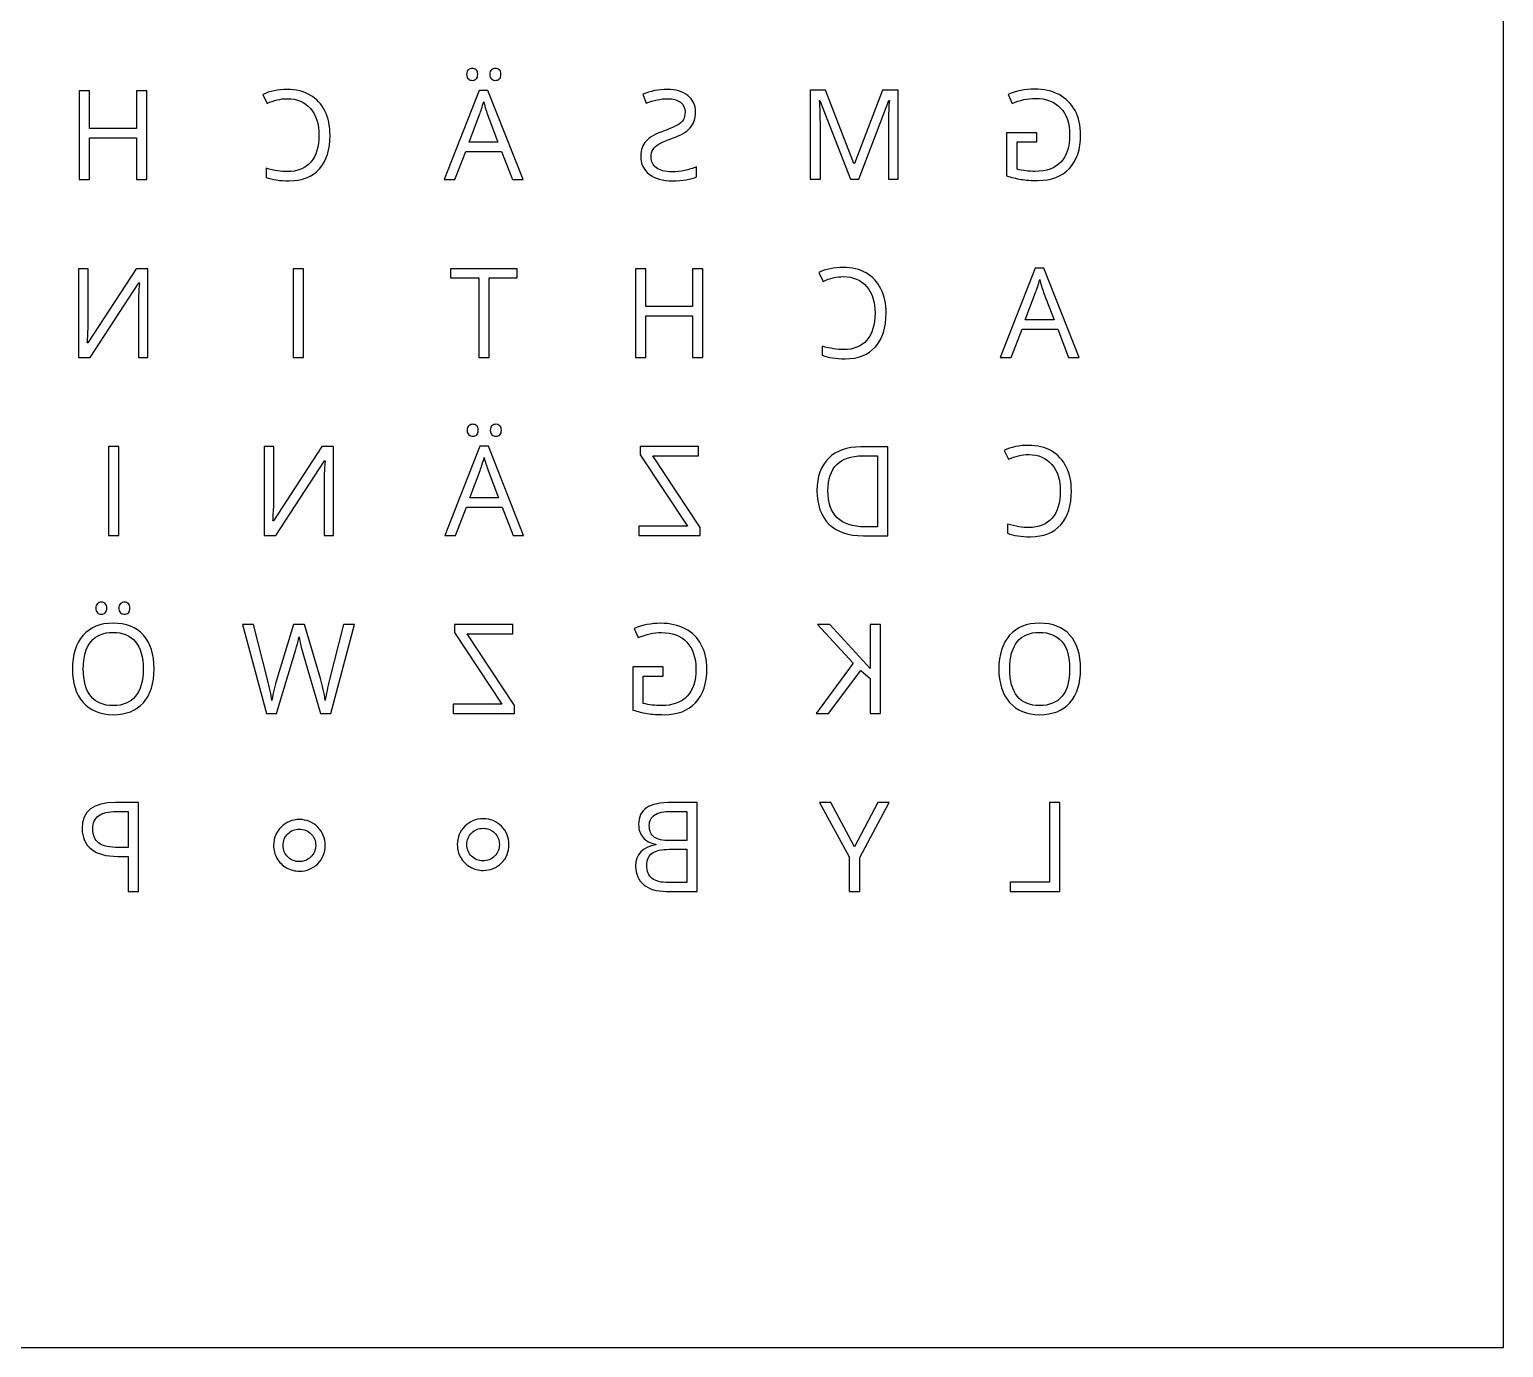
# Model space of a CAD drawing. Extents: x 0 to 709, y 0 to 709.
# Drawn here: x 333 to 708.7, y 0 to 335.9 of the extents above; entities that cross this region are included whole.
import ezdxf

# ---------------------------------------------------------------- set-up
doc = ezdxf.new("R2010")
doc.units = 0
doc.layers.get('0').update_dxf_attribs({"linetype": 'CONTINUOUS'})

msp = doc.modelspace()

# ---------------------------------------------------------------- linework, layer by layer
at = {"color": 7}
for points in [[(708.661417, 708.661417), (0, 708.661417), (0, 0), (708.661417, 0)], [(447.228232, 324.479827)], [(453.13278, 324.479827)], [(345.672233, 297.655177), (348.306803, 297.655177), (348.306803, 308.316855), (360.23988, 308.316855), (360.23988, 297.655177), (362.874458, 297.655177), (362.874458, 320.311237), (360.23988, 320.311237), (360.23988, 310.672342), (348.306803, 310.672342), (348.306803, 320.311237), (345.672233, 320.311237)], [(441.41667, 297.655177), (444.237217, 304.86111), (453.31875, 304.86111), (456.1083, 297.655177), (458.773867, 297.655177), (449.816317, 320.404215), (447.600172, 320.404215), (438.689115, 297.655177)], [(398.701245, 318.281182)], [(488.76585, 303.683362)], [(402.865425, 252.303442), (402.865425, 274.959495), (400.230855, 274.959495), (400.230855, 252.303442)], [(447.471555, 252.303442), (450.106125, 252.303442), (450.106125, 272.61951), (457.281465, 272.61951), (457.281465, 274.959495), (440.296215, 274.959495), (440.296215, 272.61951), (447.471555, 272.61951)], [(487.39743, 252.303442), (490.032008, 252.303442), (490.032008, 262.965112), (501.965078, 262.965112), (501.965078, 252.303442), (504.599655, 252.303442), (504.599655, 274.959495), (501.965078, 274.959495), (501.965078, 265.3206), (490.032008, 265.3206), (490.032008, 274.959495), (487.39743, 274.959495)], [(583.141875, 252.303442), (585.962415, 259.509367), (595.043955, 259.509367), (597.833498, 252.303442), (600.499072, 252.303442), (591.541515, 275.05248), (589.325377, 275.05248), (580.414312, 252.303442)], [(540.426443, 272.92944)], [(447.3615, 233.776327)], [(453.266055, 233.776327)], [(355.72389, 206.951677), (355.72389, 229.60773), (353.08932, 229.60773), (353.08932, 206.951677)], [(441.549937, 206.951677), (444.370485, 214.157602), (453.452017, 214.157602), (456.241567, 206.951677), (458.907142, 206.951677), (449.949585, 229.700715), (447.733447, 229.700715), (438.822382, 206.951677)], [(488.302462, 206.951677), (503.87745, 206.951677), (503.87745, 209.012722), (491.851395, 227.236747), (503.50551, 227.236747), (503.50551, 229.60773), (488.643405, 229.60773), (488.643405, 227.546677), (500.669467, 209.338155), (488.302463, 209.338155)], [(587.651647, 227.577675)], [(533.694023, 218.433232)], [(536.483565, 218.340255)], [(352.695697, 188.424532)], [(358.600253, 188.424532)], [(440.993603, 161.59989), (456.56859, 161.59989), (456.56859, 163.660942), (444.542528, 181.884967), (456.196643, 181.884967), (456.196643, 184.25595), (441.334545, 184.25595), (441.334545, 182.194897), (453.3606, 163.986375), (440.993603, 163.986375)], [(533.491312, 161.59989), (536.590815, 161.59989), (544.850977, 172.586992), (547.222095, 170.479455), (547.222095, 161.59989), (549.856672, 161.59989), (549.856672, 184.25595), (547.222095, 184.25595), (547.222095, 173.020905), (536.94726, 184.25595), (533.832262, 184.25595), (542.944792, 174.41559)], [(343.908623, 172.958917)], [(361.9632, 172.958917)], [(580.034625, 172.958917)], [(598.08921, 172.958917)], [(543.239243, 127.576132), (537.195217, 138.904162), (534.34368, 138.904162), (541.906455, 125.03469), (541.906455, 116.248102), (544.57203, 116.248102), (544.57203, 124.910715), (552.11931, 138.904162), (549.236775, 138.904162)], [(595.578615, 116.248102), (595.578615, 138.904162), (592.944037, 138.904162), (592.944037, 118.63458), (582.948157, 118.63458), (582.948157, 116.248102)], [(346.403715, 132.302602)], [(405.924412, 127.974389)], [(408.35269, 127.974389)], [(452.751412, 128.168039)], [(455.17969, 128.168039)]]:
    msp.add_lwpolyline(points, close=True, dxfattribs=at)
for points in [[(392.44026, 319.334947), (393.55608, 317.072445)], [(489.339263, 319.396935), (490.160625, 317.103442)], [(551.91966, 312.1824), (551.91966, 297.770542), (554.352765, 297.770542), (554.352765, 320.426602), (550.385407, 320.426602), (543.210067, 301.737675), (543.086092, 301.737675), (535.84875, 320.426602), (531.912383, 320.426602), (531.912383, 297.770542), (534.546953, 297.770542), (534.546953, 312.368355)], [(582.37323, 319.389285), (583.396065, 317.064795)], [(534.33, 317.823165), (534.453975, 317.823165), (542.202728, 297.770542), (544.325887, 297.770542)], [(544.325887, 297.770542), (552.012652, 317.854162), (552.136627, 317.854162)], [(445.058588, 307.232092), (447.693157, 314.252055)], [(449.723333, 314.252055), (452.3889, 307.232092), (445.058588, 307.232092)], [(589.73454, 309.61092), (582.03228, 309.61092), (582.03228, 298.59282)], [(584.66685, 300.281947), (584.66685, 307.255432), (589.73454, 307.255432), (589.73454, 309.61092)], [(503.023553, 298.383517), (503.023553, 300.924967)], [(393.323618, 300.537555), (393.323618, 298.22856)], [(347.945715, 261.957832), (347.945715, 274.959495), (345.481613, 274.959495), (345.481612, 252.303442)], [(360.746655, 265.18113), (360.746655, 252.303442), (363.17976, 252.303442), (363.17976, 274.959495), (360.20424, 274.959495), (347.85273, 256.022632), (347.728748, 256.022632)], [(345.481612, 252.303442), (348.48813, 252.303442), (360.87063, 271.317795), (360.994613, 271.317795)], [(534.16545, 273.983212), (535.281277, 271.720702)], [(586.783785, 261.88035), (589.418363, 268.90032)], [(591.44853, 268.90032), (594.114105, 261.88035), (586.783785, 261.88035)], [(535.048815, 255.185812), (535.048815, 252.87681)], [(395.25459, 216.606075), (395.25459, 229.60773), (392.790488, 229.60773), (392.790487, 206.951677)], [(408.055515, 219.829365), (408.055515, 206.951677), (410.488635, 206.951677), (410.488635, 229.60773), (407.513108, 229.60773), (395.161605, 210.670867), (395.037623, 210.670867)], [(545.503102, 206.88825), (551.779597, 206.88825), (551.779597, 229.544302), (544.83672, 229.544302)], [(392.790487, 206.951677), (395.796997, 206.951677), (408.179505, 225.966022), (408.30348, 225.966022)], [(545.317148, 227.266305), (549.145028, 227.266305), (549.145028, 209.166255), (545.937045, 209.166255)], [(581.390655, 228.631447), (582.506475, 226.368945)], [(445.191855, 216.528585), (447.826425, 223.548555)], [(449.8566, 223.548555), (452.522175, 216.528585), (445.191855, 216.528585)], [(582.274013, 209.834047), (582.274013, 207.525052)], [(393.652163, 170.293492), (390.087743, 184.25595), (387.298193, 184.25595), (393.357712, 161.59989)], [(407.134988, 170.479455), (403.074645, 184.25595), (400.285095, 184.25595), (396.02328, 170.35548)], [(402.764693, 176.6781), (407.196982, 161.59989), (409.800555, 161.59989), (415.829085, 184.25595), (413.039535, 184.25595), (409.459613, 170.262502)], [(487.118475, 183.24867), (488.141318, 180.92418)], [(393.357712, 161.59989), (395.961293, 161.59989), (400.533053, 176.771077)], [(494.479792, 173.470305), (486.777533, 173.470305), (486.777533, 162.452205)], [(489.41211, 164.141332), (489.41211, 171.114817), (494.479792, 171.114817), (494.479792, 173.470305)], [(355.469753, 125.158665), (358.13532, 125.158665), (358.13532, 116.248102), (360.769897, 116.248102), (360.769897, 138.904162), (354.896347, 138.904162)], [(355.190798, 136.626157), (358.13532, 136.626157), (358.13532, 127.421167)], [(495.270165, 116.248102), (503.17389, 116.248102), (503.17389, 138.904162)], [(496.664933, 136.626157), (500.539313, 136.626157), (500.539312, 129.203272)], [(503.17389, 138.904162), (496.77342, 138.904162)], [(492.635587, 128.273482), (492.635587, 128.11851)], [(500.539312, 129.203272), (496.200015, 129.203272)], [(358.13532, 127.421167), (355.76421, 127.421167)], [(500.539312, 126.971767), (500.539312, 118.495117), (495.812572, 118.495117)], [(496.02954, 126.971767), (500.539312, 126.971767)]]:
    msp.add_lwpolyline(points, dxfattribs=at)
for points in [[(444.84162, 325.642072), (444.55233, 325.404462), (444.407685, 325.017047), (444.407685, 324.479827)], [(444.407685, 324.479827), (444.407685, 323.963277), (444.55233, 323.575862), (444.84162, 323.317582)], [(445.833458, 325.998495), (445.451187, 325.998495), (445.120575, 325.879687), (444.84162, 325.642072)], [(444.84162, 323.317582), (445.120575, 323.069632), (445.451187, 322.945657), (445.833458, 322.945657)], [(446.825303, 325.642072), (446.546348, 325.879687), (446.215732, 325.998495), (445.833458, 325.998495)], [(445.833458, 322.945657), (446.215732, 322.945657), (446.546348, 323.069632), (446.825303, 323.317582)], [(447.228232, 324.479827), (447.228232, 325.017047), (447.093922, 325.404462), (446.825303, 325.642072)], [(446.825303, 323.317582), (447.093922, 323.575862), (447.228232, 323.963277), (447.228232, 324.479827)], [(450.730673, 325.642072), (450.441383, 325.404462), (450.296738, 325.017047), (450.296738, 324.479827)], [(450.296738, 324.479827), (450.296738, 323.963277), (450.441383, 323.575862), (450.730673, 323.317582)], [(451.738005, 325.998495), (451.345405, 325.998495), (451.009628, 325.879687), (450.730673, 325.642072)], [(450.730673, 323.317582), (451.009628, 323.069632), (451.345405, 322.945657), (451.738005, 322.945657)], [(452.72985, 325.642072), (452.450895, 325.879687), (452.12028, 325.998495), (451.738005, 325.998495)], [(451.738005, 322.945657), (452.12028, 322.945657), (452.450895, 323.069632), (452.72985, 323.317582)], [(453.13278, 324.479827), (453.13278, 325.017047), (452.99847, 325.404462), (452.72985, 325.642072)], [(452.72985, 323.317582), (452.99847, 323.575862), (453.13278, 323.963277), (453.13278, 324.479827)], [(398.670255, 320.636662), (396.29397, 320.636662), (394.217305, 320.202757), (392.44026, 319.334947)], [(404.497313, 319.21098), (402.844247, 320.161435), (400.901895, 320.636662), (398.670255, 320.636662)], [(495.553755, 320.636662), (493.301455, 320.636662), (491.229957, 320.22342), (489.339263, 319.396935)], [(500.760915, 319.087005), (499.448795, 320.12011), (497.713075, 320.636662), (495.553755, 320.636662)], [(589.13013, 320.72199), (586.712525, 320.72199), (584.460225, 320.277755), (582.37323, 319.389285)], [(595.375628, 319.311795), (593.598583, 320.251925), (591.51675, 320.72199), (589.13013, 320.72199)], [(393.55608, 317.072445), (395.27114, 317.87827), (396.986195, 318.281182), (398.701245, 318.281182)], [(398.701245, 318.281182), (401.191175, 318.281182), (403.15936, 317.449527), (404.6058, 315.786217)], [(408.278707, 315.150862), (407.400512, 316.907147), (406.140047, 318.26052), (404.497313, 319.21098)], [(404.6058, 315.786217), (406.0419, 314.133252), (406.75995, 311.865582), (406.75995, 308.983207)], [(447.693157, 314.252055), (448.034102, 315.14053), (448.38538, 316.23046), (448.74699, 317.521845)], [(448.74699, 317.521845), (448.974285, 316.530065), (449.299733, 315.440135), (449.723333, 314.252055)], [(490.160625, 317.103442), (492.03066, 317.888602), (493.849035, 318.281182), (495.61575, 318.281182)], [(495.61575, 318.281182), (497.01052, 318.281182), (498.10051, 317.98158), (498.88572, 317.382375)], [(498.88572, 317.382375), (499.670925, 316.783175), (500.063528, 315.951525), (500.063528, 314.887425)], [(502.729095, 314.918415), (502.729095, 316.664365), (502.073035, 318.053895), (500.760915, 319.087005)], [(534.546953, 312.368355), (534.546953, 314.041995), (534.474635, 315.860265), (534.33, 317.823165)], [(552.136627, 317.854162), (551.991982, 316.263172), (551.91966, 314.372585), (551.91966, 312.1824)], [(583.396065, 317.064795), (585.44173, 317.932605), (587.40991, 318.36651), (589.300605, 318.36651)], [(589.300605, 318.36651), (592.059165, 318.36651), (594.213318, 317.545187), (595.763063, 315.902542)], [(599.46696, 315.251685), (598.51645, 317.028635), (597.152672, 318.382005), (595.375628, 319.311795)], [(595.763063, 315.902542), (597.312813, 314.259897), (598.087688, 311.981895), (598.087688, 309.068535)], [(409.58049, 309.014205), (409.58049, 311.34903), (409.146562, 313.394582), (408.278707, 315.150862)], [(499.6296, 312.95034), (499.340315, 312.45445), (498.854727, 311.994717), (498.172838, 311.571142)], [(500.063528, 314.887425), (500.063528, 314.10226), (499.918885, 313.456565), (499.6296, 312.95034)], [(501.38082, 310.8738), (502.27967, 311.906905), (502.729095, 313.25511), (502.729095, 314.918415)], [(600.877238, 309.068535), (600.877238, 311.42402), (600.407145, 313.48507), (599.46696, 315.251685)], [(406.75995, 308.983207), (406.75995, 306.018187), (406.067727, 303.724687), (404.683283, 302.102707)], [(406.86843, 300.38259), (408.67647, 302.40748), (409.58049, 305.284685), (409.58049, 309.014205)], [(495.011347, 310.191945), (492.635062, 309.344795), (491.002657, 308.43566), (490.114132, 307.46454)], [(493.49259, 306.751702), (494.22614, 307.175272), (495.347125, 307.655665), (496.855545, 308.19288)], [(498.172838, 311.571142), (497.480612, 311.157902), (496.426783, 310.69817), (495.011347, 310.191945)], [(496.855545, 308.19288), (498.963205, 308.94705), (500.47163, 309.84069), (501.38082, 310.8738)], [(598.087688, 309.068535), (598.087688, 306.010535), (597.343808, 303.691207), (595.856048, 302.110552)], [(598.010205, 300.483405), (599.92156, 302.52896), (600.877238, 305.39067), (600.877238, 309.068535)], [(490.114132, 307.46454), (489.215277, 306.493415), (488.76585, 305.233022), (488.76585, 303.683362)], [(491.431425, 303.43542), (491.431425, 304.220585), (491.591565, 304.861112), (491.911845, 305.357002)], [(491.911845, 305.357002), (492.221795, 305.863222), (492.74871, 306.328122), (493.49259, 306.751702)], [(404.683283, 302.102707), (403.288508, 300.491057), (401.304828, 299.685232), (398.732243, 299.685232)], [(488.76585, 303.683362), (488.76585, 301.689467), (489.489068, 300.134642), (490.935503, 299.018887)], [(492.764205, 300.646027), (491.875685, 301.317547), (491.431425, 302.247345), (491.431425, 303.43542)], [(496.73157, 299.65425), (494.975185, 299.65425), (493.65273, 299.984842), (492.764205, 300.646027)], [(503.023553, 300.924967), (502.093702, 300.532387), (501.0812, 300.222455), (499.986045, 299.99517)], [(595.856048, 302.110552), (594.357958, 300.529897), (592.16248, 299.73957), (589.269615, 299.73957)], [(398.732243, 299.685232), (397.151498, 299.685232), (395.348622, 299.96934), (393.323618, 300.537555)], [(393.323618, 298.22856), (394.894033, 297.639685), (396.83122, 297.345247), (399.13518, 297.345247)], [(399.13518, 297.345247), (402.472305, 297.345247), (405.050055, 298.357695), (406.86843, 300.38259)], [(490.935503, 299.018887), (492.381938, 297.903127), (494.344955, 297.345247), (496.824555, 297.345247)], [(499.986045, 299.99517), (498.890885, 299.76789), (497.80606, 299.65425), (496.73157, 299.65425)], [(496.824555, 297.345247), (499.510785, 297.345247), (501.577117, 297.691337), (503.023553, 298.383517)], [(582.03228, 298.59282), (583.230755, 298.21057), (584.44989, 297.9213), (585.689685, 297.72501)], [(589.269615, 299.73957), (587.6992, 299.73957), (586.164945, 299.920362), (584.66685, 300.281947)], [(585.689685, 297.72501), (586.929485, 297.52872), (588.36559, 297.430575), (589.998, 297.430575)], [(589.998, 297.430575), (593.42811, 297.430575), (596.098845, 298.448185), (598.010205, 300.483405)], [(540.395453, 275.284927), (538.019167, 275.284927), (535.9425, 274.851022), (534.16545, 273.983212)], [(546.22251, 273.859237), (544.569445, 274.809697), (542.627093, 275.284927), (540.395453, 275.284927)], [(360.994613, 271.317795), (360.829307, 269.08628), (360.746655, 267.040725), (360.746655, 265.18113)], [(535.281277, 271.720702), (536.996332, 272.526527), (538.711388, 272.92944), (540.426443, 272.92944)], [(540.426443, 272.92944), (542.916377, 272.92944), (544.88456, 272.097787), (546.33099, 270.434482)], [(550.003897, 269.79912), (549.125707, 271.555405), (547.865245, 272.908777), (546.22251, 273.859237)], [(589.418363, 268.90032), (589.759307, 269.788795), (590.110582, 270.878722), (590.472188, 272.170102)], [(590.472188, 272.170102), (590.699488, 271.178322), (591.024935, 270.088395), (591.44853, 268.90032)], [(546.33099, 270.434482), (547.767095, 268.781507), (548.485148, 266.513837), (548.485148, 263.631472)], [(551.305687, 263.662462), (551.305687, 265.997282), (550.871758, 268.042835), (550.003897, 269.79912)], [(548.485148, 263.631472), (548.485148, 260.666452), (547.792925, 258.372952), (546.40848, 256.750972)], [(548.593628, 255.03084), (550.401668, 257.055735), (551.305687, 259.932942), (551.305687, 263.662462)], [(347.868233, 258.703537), (347.940553, 260.222212), (347.96638, 261.306977), (347.945715, 261.957832)], [(347.728748, 256.022632), (347.749397, 256.301567), (347.795892, 257.195202), (347.868233, 258.703537)], [(546.40848, 256.750972), (545.013705, 255.139322), (543.030025, 254.333497), (540.45744, 254.333497)], [(540.45744, 254.333497), (538.876695, 254.333497), (537.07382, 254.617602), (535.048815, 255.185812)], [(535.048815, 252.87681), (536.61923, 252.287945), (538.556417, 251.993512), (540.860377, 251.993512)], [(540.860377, 251.993512), (544.197502, 251.993512), (546.775253, 253.005955), (548.593628, 255.03084)], [(444.974888, 234.938565), (444.685602, 234.700955), (444.54096, 234.313542), (444.54096, 233.776327)], [(444.54096, 233.776327), (444.54096, 233.259772), (444.685602, 232.872355), (444.974888, 232.614075)], [(445.966725, 235.294995), (445.584455, 235.294995), (445.253843, 235.176185), (444.974888, 234.938565)], [(446.95857, 234.938565), (446.679615, 235.176185), (446.349, 235.294995), (445.966725, 235.294995)], [(447.3615, 233.776327), (447.3615, 234.313542), (447.22719, 234.700955), (446.95857, 234.938565)], [(446.95857, 232.614075), (447.22719, 232.872355), (447.3615, 233.259772), (447.3615, 233.776327)], [(450.863933, 234.938565), (450.574653, 234.700955), (450.430012, 234.313542), (450.430012, 233.776327)], [(450.430012, 233.776327), (450.430012, 233.259772), (450.574653, 232.872355), (450.863933, 232.614075)], [(451.871273, 235.294995), (451.478672, 235.294995), (451.142893, 235.176185), (450.863933, 234.938565)], [(452.863118, 234.938565), (452.584157, 235.176185), (452.253542, 235.294995), (451.871273, 235.294995)], [(453.266055, 233.776327), (453.266055, 234.313542), (453.131742, 234.700955), (452.863118, 234.938565)], [(452.863118, 232.614075), (453.131742, 232.872355), (453.266055, 233.259772), (453.266055, 233.776327)], [(444.974888, 232.614075), (445.253843, 232.366135), (445.584455, 232.242165), (445.966725, 232.242165)], [(445.966725, 232.242165), (446.349, 232.242165), (446.679615, 232.366135), (446.95857, 232.614075)], [(450.863933, 232.614075), (451.142893, 232.366135), (451.478672, 232.242165), (451.871273, 232.242165)], [(451.871273, 232.242165), (452.253542, 232.242165), (452.584157, 232.366135), (452.863118, 232.614075)], [(544.83672, 229.544302), (541.313625, 229.544302), (538.575735, 228.568017), (536.62305, 226.615447)], [(587.62065, 229.933162), (585.244365, 229.933162), (583.1677, 229.499257), (581.390655, 228.631447)], [(593.447707, 228.507472), (591.794642, 229.457932), (589.85229, 229.933162), (587.62065, 229.933162)], [(408.30348, 225.966022), (408.13817, 223.734512), (408.055515, 221.68896), (408.055515, 219.829365)], [(447.826425, 223.548555), (448.16737, 224.437025), (448.518647, 225.526955), (448.880258, 226.818345)], [(448.880258, 226.818345), (449.107552, 225.82656), (449.433, 224.73663), (449.8566, 223.548555)], [(536.62305, 226.615447), (534.670365, 224.662872), (533.694023, 221.935467), (533.694023, 218.433232)], [(538.715213, 225.019297), (540.192638, 226.517302), (542.393282, 227.266305), (545.317148, 227.266305)], [(582.506475, 226.368945), (584.22153, 227.174765), (585.936587, 227.577675), (587.651647, 227.577675)], [(587.651647, 227.577675), (590.141577, 227.577675), (592.10976, 226.746025), (593.556195, 225.082725)], [(597.229102, 224.447362), (596.350907, 226.203642), (595.090442, 227.557012), (593.447707, 228.507472)], [(536.483565, 218.340255), (536.483565, 221.29494), (537.227448, 223.521287), (538.715213, 225.019297)], [(593.556195, 225.082725), (594.992295, 223.42975), (595.710345, 221.162075), (595.710345, 218.2797)], [(598.530885, 218.310697), (598.530885, 220.645522), (598.096958, 222.691077), (597.229102, 224.447362)], [(533.694023, 218.433232), (533.694023, 214.693382), (534.71169, 211.831672), (536.747025, 209.848102)], [(538.854683, 211.47525), (537.273938, 213.02491), (536.483565, 215.313245), (536.483565, 218.340255)], [(595.710345, 218.2797), (595.710345, 215.314685), (595.018123, 213.021187), (593.633677, 211.399207)], [(595.818825, 209.679082), (597.626865, 211.703972), (598.530885, 214.581177), (598.530885, 218.310697)], [(395.1771, 213.35178), (395.24942, 214.870445), (395.27525, 215.95521), (395.25459, 216.606075)], [(395.037623, 210.670867), (395.058273, 210.949807), (395.104765, 211.843445), (395.1771, 213.35178)], [(545.937045, 209.166255), (542.796215, 209.166255), (540.435428, 209.93592), (538.854683, 211.47525)], [(593.633677, 211.399207), (592.238902, 209.787562), (590.255222, 208.98174), (587.682638, 208.98174)], [(536.747025, 209.848102), (538.772035, 207.874867), (541.690727, 206.88825), (545.503102, 206.88825)], [(587.682638, 208.98174), (586.101893, 208.98174), (584.299017, 209.265842), (582.274013, 209.834047)], [(582.274013, 207.525052), (583.844428, 206.936177), (585.781615, 206.64174), (588.085575, 206.64174)], [(588.085575, 206.64174), (591.422705, 206.64174), (594.000455, 207.654187), (595.818825, 209.679082)], [(350.309085, 189.586785), (350.0198, 189.34917), (349.875158, 188.961752), (349.875158, 188.424532)], [(349.875158, 188.424532), (349.875158, 187.907982), (350.0198, 187.52057), (350.309085, 187.262295)], [(351.300923, 189.943207), (350.918653, 189.943207), (350.58804, 189.8244), (350.309085, 189.586785)], [(352.292767, 189.586785), (352.013812, 189.8244), (351.683197, 189.943207), (351.300923, 189.943207)], [(352.695697, 188.424532), (352.695697, 188.961752), (352.561387, 189.34917), (352.292767, 189.586785)], [(352.292767, 187.262295), (352.561387, 187.52057), (352.695697, 187.907982), (352.695697, 188.424532)], [(356.19813, 189.586785), (355.90885, 189.34917), (355.76421, 188.961752), (355.76421, 188.424532)], [(355.76421, 188.424532), (355.76421, 187.907982), (355.90885, 187.52057), (356.19813, 187.262295)], [(357.20547, 189.943207), (356.81287, 189.943207), (356.47709, 189.8244), (356.19813, 189.586785)], [(358.197315, 189.586785), (357.918355, 189.8244), (357.58774, 189.943207), (357.20547, 189.943207)], [(358.600253, 188.424532), (358.600252, 188.961752), (358.46594, 189.34917), (358.197315, 189.586785)], [(358.197315, 187.262295), (358.46594, 187.52057), (358.600252, 187.907982), (358.600253, 188.424532)], [(354.276443, 184.612372), (351.021973, 184.612372), (348.480383, 183.579262), (346.651673, 181.513042)], [(350.309085, 187.262295), (350.58804, 187.014345), (350.918653, 186.89037), (351.300923, 186.89037)], [(351.300923, 186.89037), (351.683197, 186.89037), (352.013812, 187.014345), (352.292767, 187.262295)], [(362.025195, 181.559535), (360.20682, 183.59476), (357.623902, 184.612372), (354.276443, 184.612372)], [(356.19813, 187.262295), (356.47709, 187.014345), (356.81287, 186.89037), (357.20547, 186.89037)], [(357.20547, 186.89037), (357.58774, 186.89037), (357.918355, 187.014345), (358.197315, 187.262295)], [(493.87539, 184.581375), (491.45778, 184.581375), (489.205475, 184.13714), (487.118475, 183.24867)], [(500.12088, 183.17118), (498.34383, 184.11131), (496.262, 184.581375), (493.87539, 184.581375)], [(590.402452, 184.612372), (587.147977, 184.612372), (584.606387, 183.579262), (582.777682, 181.513042)], [(598.151198, 181.559535), (596.332827, 183.59476), (593.749912, 184.612372), (590.402452, 184.612372)], [(346.651673, 181.513042), (344.822972, 179.446827), (343.908622, 176.595452), (343.908623, 172.958917)], [(348.61986, 179.885902), (349.890655, 181.466557), (351.776183, 182.256885), (354.276442, 182.256885)], [(354.276442, 182.256885), (356.787037, 182.256885), (358.698397, 181.461392), (360.010522, 179.870407)], [(364.752758, 172.989907), (364.752757, 176.678102), (363.84357, 179.534645), (362.025195, 181.559535)], [(401.261438, 179.312527), (401.530062, 180.335302), (401.66954, 180.950002), (401.67987, 181.156627)], [(401.67987, 181.156627), (401.907165, 179.792917), (402.268773, 178.300075), (402.764693, 176.6781)], [(488.141318, 180.92418), (490.186987, 181.79199), (492.155167, 182.225895), (494.045858, 182.225895)], [(494.045858, 182.225895), (496.804412, 182.225895), (498.958567, 181.404572), (500.508322, 179.761927)], [(504.21222, 179.111062), (503.26171, 180.888012), (501.89793, 182.241385), (500.12088, 183.17118)], [(582.777682, 181.513042), (580.948977, 179.446827), (580.034625, 176.595452), (580.034625, 172.958917)], [(584.745863, 179.885902), (586.016658, 181.466557), (587.902187, 182.256885), (590.402452, 182.256885)], [(590.402452, 182.256885), (592.913047, 182.256885), (594.824405, 181.461392), (596.136525, 179.870407)], [(600.87876, 172.989907), (600.87876, 176.678102), (599.969573, 179.534645), (598.151198, 181.559535)], [(346.698172, 172.958917), (346.698172, 176.006577), (347.338735, 178.315572), (348.61986, 179.885902)], [(360.010522, 179.870407), (361.312307, 178.289752), (361.9632, 175.985922), (361.9632, 172.958917)], [(400.533053, 176.771077), (400.750023, 177.442602), (400.992817, 178.289752), (401.261438, 179.312527)], [(500.508322, 179.761927), (502.058072, 178.119282), (502.832948, 175.84128), (502.832948, 172.92792)], [(505.62249, 172.92792), (505.62249, 175.28341), (505.1524, 177.344457), (504.21222, 179.111062)], [(582.824175, 172.958917), (582.824175, 176.006577), (583.464737, 178.315572), (584.745863, 179.885902)], [(596.136525, 179.870407), (597.438315, 178.289752), (598.08921, 175.985922), (598.08921, 172.958917)], [(343.908622, 172.958917), (343.908622, 169.332702), (344.828138, 166.481322), (346.667168, 164.404777)], [(348.61986, 165.969937), (347.338735, 167.550592), (346.698172, 169.880252), (346.698172, 172.958917)], [(361.9632, 172.958917), (361.9632, 169.890582), (361.312307, 167.560922), (360.010522, 165.969937)], [(362.040698, 164.34279), (363.848737, 166.388345), (364.752757, 169.270717), (364.752758, 172.989907)], [(502.832948, 172.92792), (502.832948, 169.86992), (502.089065, 167.550592), (500.6013, 165.969937)], [(502.75545, 164.34279), (504.66681, 166.388345), (505.62249, 169.250055), (505.62249, 172.92792)], [(580.034625, 172.958917), (580.034625, 169.332702), (580.954142, 166.481322), (582.793178, 164.404777)], [(584.745863, 165.969937), (583.464737, 167.550592), (582.824175, 169.880252), (582.824175, 172.958917)], [(598.08921, 172.958917), (598.08921, 169.890582), (597.438315, 167.560922), (596.136525, 165.969937)], [(598.1667, 164.34279), (599.97474, 166.388345), (600.87876, 169.270717), (600.87876, 172.989907)], [(394.76799, 164.93166), (394.571685, 166.398675), (394.199743, 168.185952), (393.652163, 170.293492)], [(396.02328, 170.35548), (395.52736, 168.754165), (395.10893, 166.946225), (394.76799, 164.93166)], [(408.37479, 164.93166), (408.09583, 166.82225), (407.682563, 168.671515), (407.134988, 170.479455)], [(409.459613, 170.262502), (408.963693, 168.299597), (408.602085, 166.52265), (408.37479, 164.93166)], [(354.30744, 163.598955), (351.796845, 163.598955), (349.900985, 164.389282), (348.61986, 165.969937)], [(360.010522, 165.969937), (358.698397, 164.389282), (356.79737, 163.598955), (354.30744, 163.598955)], [(500.6013, 165.969937), (499.10321, 164.389282), (496.907732, 163.598955), (494.014867, 163.598955)], [(590.433442, 163.598955), (587.922852, 163.598955), (586.026993, 164.389282), (584.745863, 165.969937)], [(596.136525, 165.969937), (594.824405, 164.389282), (592.923378, 163.598955), (590.433442, 163.598955)], [(346.667168, 164.404777), (348.495878, 162.328232), (351.042635, 161.28996), (354.30744, 161.28996)], [(354.30744, 161.28996), (357.644565, 161.28996), (360.222317, 162.30757), (362.040698, 164.34279)], [(486.777533, 162.452205), (487.976007, 162.069955), (489.195145, 161.780685), (490.434945, 161.584395)], [(494.014867, 163.598955), (492.444452, 163.598955), (490.9102, 163.779747), (489.41211, 164.141332)], [(490.434945, 161.584395), (491.674745, 161.388105), (493.110845, 161.28996), (494.743245, 161.28996)], [(494.743245, 161.28996), (498.173365, 161.28996), (500.8441, 162.30757), (502.75545, 164.34279)], [(582.793178, 164.404777), (584.621883, 162.328232), (587.168638, 161.28996), (590.433442, 161.28996)], [(590.433442, 161.28996), (593.770572, 161.28996), (596.348325, 162.30757), (598.1667, 164.34279)], [(354.896347, 138.904162), (349.234592, 138.904162), (346.403715, 136.703642), (346.403715, 132.302602)], [(349.131278, 132.178627), (349.131278, 133.676637), (349.62203, 134.792392), (350.603535, 135.525892)], [(350.603535, 135.525892), (351.585045, 136.259402), (353.114132, 136.626157), (355.190798, 136.626157)], [(490.248975, 137.555955), (488.905855, 136.65715), (488.234295, 135.236627), (488.234295, 133.294387)], [(496.77342, 138.904162), (493.76691, 138.904162), (491.592095, 138.45476), (490.248975, 137.555955)], [(490.961858, 133.030942), (490.961858, 134.301667), (491.416452, 135.215967), (492.325643, 135.773842)], [(492.325643, 135.773842), (493.234827, 136.342052), (494.681258, 136.626157), (496.664933, 136.626157)], [(346.403715, 132.302602), (346.403715, 130.009102), (347.18892, 128.242487), (348.75933, 127.002757)], [(350.696528, 128.552422), (349.653028, 129.306587), (349.131278, 130.515322), (349.131278, 132.178627)], [(397.119249, 132.640907), (395.838244, 131.373977), (395.197742, 129.818471), (395.197742, 127.974389)], [(401.785767, 134.562424), (399.955759, 134.562424), (398.400253, 133.921918), (397.119249, 132.640907)], [(398.829604, 130.930552), (399.617911, 131.73294), (400.589224, 132.134135), (401.743543, 132.134135)], [(401.743543, 132.134135), (402.911929, 132.134135), (403.904358, 131.73294), (404.720828, 130.930552)], [(406.452296, 132.640907), (405.171291, 133.921918), (403.615781, 134.562424), (401.785767, 134.562424)], [(408.35269, 127.974389), (408.35269, 129.804396), (407.719226, 131.359902), (406.452296, 132.640907)], [(443.946249, 132.834557), (442.665244, 131.567627), (442.024742, 130.012121), (442.024742, 128.168039)], [(448.612767, 134.756074), (446.782759, 134.756074), (445.227253, 134.115568), (443.946249, 132.834557)], [(445.656604, 131.124202), (446.444911, 131.92659), (447.416224, 132.327785), (448.570543, 132.327785)], [(448.570543, 132.327785), (449.738929, 132.327785), (450.731358, 131.92659), (451.547828, 131.124202)], [(453.279296, 132.834557), (451.998291, 134.115568), (450.442781, 134.756074), (448.612767, 134.756074)], [(455.17969, 128.168039), (455.17969, 129.998046), (454.546226, 131.553552), (453.279296, 132.834557)], [(488.234295, 133.294387), (488.234295, 131.951342), (488.611402, 130.84075), (489.365617, 129.96261)], [(492.186157, 130.07109), (491.369957, 130.65996), (490.961858, 131.646577), (490.961858, 133.030942)], [(355.76421, 127.421167), (353.42925, 127.421167), (351.740023, 127.798252), (350.696528, 128.552422)], [(395.197742, 127.974389), (395.197742, 126.791921), (395.486318, 125.693915), (396.06347, 124.680371)], [(397.626021, 127.974389), (397.626021, 129.156856), (398.027215, 130.142244), (398.829604, 130.930552)], [(398.850716, 125.018215), (398.034252, 125.820604), (397.626021, 126.805995), (397.626021, 127.974389)], [(405.924412, 127.974389), (405.924412, 126.82007), (405.516176, 125.841716), (404.699706, 125.039327)], [(404.720828, 130.930552), (405.523217, 130.128163), (405.924412, 129.142775), (405.924412, 127.974389)], [(406.452296, 123.30786), (407.719226, 124.57479), (408.35269, 126.130299), (408.35269, 127.974389)], [(442.024742, 128.168039), (442.024742, 126.985571), (442.313318, 125.887565), (442.89047, 124.874021)], [(444.453021, 128.168039), (444.453021, 129.350506), (444.854215, 130.335894), (445.656604, 131.124202)], [(445.677716, 125.211865), (444.861252, 126.014254), (444.453021, 126.999645), (444.453021, 128.168039)], [(452.751412, 128.168039), (452.751412, 127.01372), (452.343176, 126.035366), (451.526706, 125.232977)], [(451.547828, 131.124202), (452.350217, 130.321813), (452.751412, 129.336425), (452.751412, 128.168039)], [(453.279296, 123.50151), (454.546226, 124.76844), (455.17969, 126.323949), (455.17969, 128.168039)], [(492.635587, 128.11851), (489.195147, 127.529645), (487.474927, 125.721707), (487.474927, 122.694697)], [(489.365617, 129.96261), (490.109497, 129.0948), (491.199487, 128.531757), (492.635587, 128.273482)], [(496.200015, 129.203272), (494.340315, 129.203272), (493.002362, 129.492545), (492.186157, 130.07109)], [(348.75933, 127.002757), (350.319415, 125.773362), (352.556222, 125.158665), (355.469753, 125.158665)], [(396.06347, 124.680371), (396.640629, 123.680902), (397.443018, 122.88555), (398.470637, 122.294316)], [(401.743543, 123.835744), (400.617381, 123.835744), (399.653105, 124.229901), (398.850716, 125.018215)], [(404.699706, 125.039327), (403.869167, 124.236938), (402.88378, 123.835744), (401.743543, 123.835744)], [(442.89047, 124.874021), (443.467629, 123.874552), (444.270018, 123.0792), (445.297637, 122.487966)], [(448.570543, 124.029394), (447.444381, 124.029394), (446.480105, 124.423551), (445.677716, 125.211865)], [(451.526706, 125.232977), (450.696167, 124.430588), (449.71078, 124.029394), (448.570543, 124.029394)], [(490.295467, 122.880652), (490.295467, 124.285682), (490.770725, 125.31879), (491.72124, 125.979975)], [(491.72124, 125.979975), (492.66142, 126.64117), (494.09752, 126.971767), (496.02954, 126.971767)], [(398.470637, 122.294316), (399.498256, 121.703082), (400.603299, 121.407465), (401.785767, 121.407465)], [(401.785767, 121.407465), (403.615781, 121.407465), (405.171291, 122.04093), (406.452296, 123.30786)], [(445.297637, 122.487966), (446.325256, 121.896732), (447.430299, 121.601115), (448.612767, 121.601115)], [(448.612767, 121.601115), (450.442781, 121.601115), (451.998291, 122.23458), (453.279296, 123.50151)], [(487.474927, 122.694697), (487.474927, 120.669802), (488.16198, 119.089147), (489.536085, 117.952732)], [(491.690242, 119.548882), (490.760392, 120.261727), (490.295467, 121.372317), (490.295467, 122.880652)], [(489.536085, 117.952732), (490.899865, 116.816312), (492.811225, 116.248102), (495.270165, 116.248102)], [(495.812572, 118.495117), (493.983872, 118.495117), (492.609762, 118.846372), (491.690242, 119.548882)]]:
    msp.add_open_spline(points, degree=3, dxfattribs=at)

doc.saveas('drawing.dxf')
